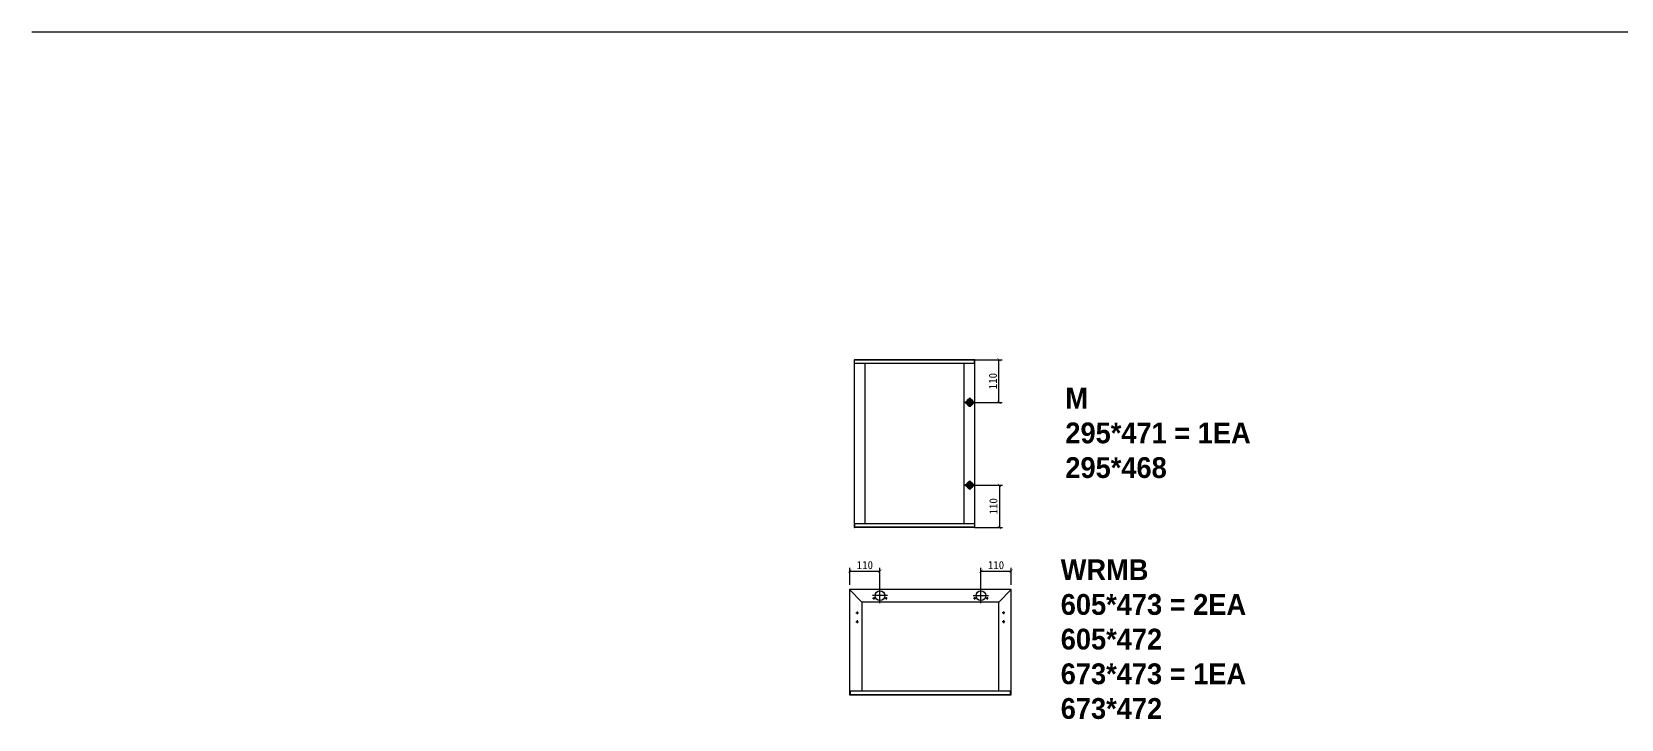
# Model space of a CAD drawing. Header units: millimetres. Extents: x -44117 to 256353, y -2095463 to 65325.
# Drawn here: x 104197 to 109162, y -1119340 to -1117192 of the extents above; entities that cross this region are included whole.
import ezdxf

# ---------------------------------------------------------------- set-up
doc = ezdxf.new("R2010")
doc.units = ezdxf.units.MM
doc.header["$LTSCALE"] = 10
doc.layers.add('Layer1', color=7, linetype='Continuous', lineweight=70)
doc.dimstyles.new('ISO-25', dxfattribs={"dimtxt": 2.5, "dimasz": 2.5, "dimexe": 1, "dimexo": 1, "dimtad": 1, "dimtxsty": 'Standard', "dimblk": 'ARCHTICK', "dimcen": 2.5, "dimadec": 0, "dimazin": 0, "dimtfac": 1, "dimtmove": 0, "dimatfit": 3, "dimfxl": 0, "dimarcsym": 0})

# ---------------------------------------------------------------- blocks, each defined once
blk = doc.blocks.new('_ArchTick')
at = {"color": 0, "linetype": 'ByBlock', "const_width": 0.15}
blk.add_lwpolyline([(-0.5, -0.5), (0.5, 0.5)], dxfattribs=at)
blk = doc.blocks.new('*D7839')
at = {"color": 0, "lineweight": -2}
for p, q in [((107142.0424244259, -1118217.125969576), (107228.2300250517, -1118217.125969576)), ((107218.2300250517, -1118350.114968902), (107218.2300250517, -1118217.125969576)), ((107142.0424244259, -1118350.114968902), (107228.2300250517, -1118350.114968902))]:
    blk.add_line(p, q, dxfattribs=at)
at = {"layer": 'Defpoints', "color": 0}
for p in [(107127.0424244259, -1118217.125969576), (107218.2300250517, -1118217.125969576), (107127.0424244259, -1118350.114968902)]:
    blk.add_point(p, dxfattribs=at)
at = {"color": 0, "lineweight": -2, "xscale": 10, "yscale": 10, "zscale": 10}
for p, rotation in [((107218.2300250517, -1118217.125969576), 90), ((107218.2300250517, -1118350.114968902), 270)]:
    blk.add_blockref('_ArchTick', p, dxfattribs=dict(at, rotation=rotation))
at = {"color": 0, "insert": (107199.4800250517, -1118283.620469239), "char_height": 25, "attachment_point": 5, "rotation": 90}
blk.add_mtext('110', dxfattribs=at)
blk = doc.blocks.new('*D7840')
at = {"color": 0, "lineweight": -2}
for p, q in [((107142.0424244259, -1118608.685472224), (107229.6884979314, -1118608.685472224)), ((107219.6884979314, -1118608.685472224), (107219.6884979314, -1118740.842241762)), ((107142.0424244259, -1118740.842241762), (107229.6884979314, -1118740.842241762))]:
    blk.add_line(p, q, dxfattribs=at)
at = {"layer": 'Defpoints', "color": 0}
for p in [(107127.0424244259, -1118608.685472224), (107127.0424244259, -1118740.842241762), (107219.6884979314, -1118740.842241762)]:
    blk.add_point(p, dxfattribs=at)
at = {"color": 0, "lineweight": -2, "xscale": 10, "yscale": 10, "zscale": 10}
for p, rotation in [((107219.6884979314, -1118608.685472224), 90), ((107219.6884979314, -1118740.842241762), 270)]:
    blk.add_blockref('_ArchTick', p, dxfattribs=dict(at, rotation=rotation))
at = {"color": 0, "insert": (107200.9384979314, -1118674.763856993), "char_height": 25, "attachment_point": 5, "rotation": 90}
blk.add_mtext('110', dxfattribs=at)
blk = doc.blocks.new('*D7841')
at = {"color": 0, "lineweight": -2}
for p, q in [((106752.151219343, -1118920.277557865), (106752.151219343, -1118867.384415439)), ((106846.522891613, -1118938.892150941), (106846.522891613, -1118867.384415439)), ((106752.151219343, -1118877.384415439), (106846.522891613, -1118877.384415439))]:
    blk.add_line(p, q, dxfattribs=at)
at = {"layer": 'Defpoints', "color": 0}
for p in [(106846.522891613, -1118877.384415439), (106752.151219343, -1118935.277557865), (106846.522891613, -1118953.892150941)]:
    blk.add_point(p, dxfattribs=at)
at = {"color": 0, "lineweight": -2, "xscale": 10, "yscale": 10, "zscale": 10, "rotation": 180}
blk.add_blockref('_ArchTick', (106752.151219343, -1118877.384415439), dxfattribs=at)
at = {"color": 0, "lineweight": -2, "xscale": 10, "yscale": 10, "zscale": 10}
blk.add_blockref('_ArchTick', (106846.522891613, -1118877.384415439), dxfattribs=at)
at = {"color": 0, "insert": (106799.337055478, -1118858.634415439), "char_height": 25, "attachment_point": 5}
blk.add_mtext('110', dxfattribs=at)
blk = doc.blocks.new('*D7842')
at = {"color": 0, "lineweight": -2}
for p, q in [((107161.80151876, -1118938.892150941), (107161.80151876, -1118867.384415439)), ((107256.173176681, -1118920.277557865), (107256.173176681, -1118867.384415439)), ((107161.80151876, -1118877.384415439), (107256.173176681, -1118877.384415439))]:
    blk.add_line(p, q, dxfattribs=at)
at = {"layer": 'Defpoints', "color": 0}
for p in [(107256.173176681, -1118877.384415439), (107161.80151876, -1118953.892150941), (107256.173176681, -1118935.277557865)]:
    blk.add_point(p, dxfattribs=at)
at = {"color": 0, "lineweight": -2, "xscale": 10, "yscale": 10, "zscale": 10, "rotation": 180}
blk.add_blockref('_ArchTick', (107161.80151876, -1118877.384415439), dxfattribs=at)
at = {"color": 0, "lineweight": -2, "xscale": 10, "yscale": 10, "zscale": 10}
blk.add_blockref('_ArchTick', (107256.173176681, -1118877.384415439), dxfattribs=at)
at = {"color": 0, "insert": (107208.9873477205, -1118858.634415439), "char_height": 25, "attachment_point": 5}
blk.add_mtext('110', dxfattribs=at)

msp = doc.modelspace()

# ---------------------------------------------------------------- linework, layer by layer
at = {"color": 1}
msp.add_line((104196.7372060149, -1117192.162891767), (196465.8840699345, -1117192.162891767), dxfattribs=at)
for p, q in [((106766.2575113795, -1118217.502202522), (106766.2575113795, -1118740.465996347)), ((107143.3147073196, -1118218.179421823), (106766.2575113795, -1118218.179421823)), ((107143.3147073196, -1118228.412957932), (106766.2575113795, -1118228.412957932)), ((107142.9384743744, -1118217.125969576), (106766.6337443247, -1118217.125969576)), ((106799.7422435021, -1118227.660492041), (106799.7422435021, -1118729.555253406)), ((107109.4537422517, -1118729.555253406), (107109.4537422517, -1118228.412957932)), ((107141.4335425935, -1118228.412957932), (107141.4335425935, -1118217.125969576)), ((107143.3147073196, -1118740.465996347), (107143.3147073196, -1118217.502202522)), ((107143.3147073196, -1118729.555253406), (106766.2575113795, -1118729.555253406)), ((107143.3147073196, -1118739.788789516), (106766.2575113795, -1118739.788789516)), ((107142.9384743744, -1118740.842241762), (106766.6337443247, -1118740.842241762)), ((106768.1386761055, -1118740.842241762), (106768.1386761055, -1118729.555253406)), ((107141.4335425935, -1118729.555253406), (107141.4335425935, -1118740.842241762)), ((106751.7183218297, -1118935.277557865), (106751.7183218297, -1119263.413873021)), ((106790.2462005221, -1118973.805436558), (106751.8451145757, -1118934.971453098)), ((107256.173176681, -1118934.844660351), (106752.151219343, -1118934.844660351)), ((106790.2462005221, -1118973.805436558), (106790.2462005221, -1119251.725640159)), ((107218.0781955019, -1118973.805436558), (106790.2462005221, -1118973.805436558)), ((106870.135415063, -1118953.892150941), (106822.9103681631, -1118953.892150941)), ((106830.5056784158, -1118962.550101209), (106823.5793182014, -1118962.550101209)), ((106827.0424983086, -1118959.086921102), (106827.0424983086, -1118966.013281316)), ((106846.5228844385, -1118977.504674391), (106846.5228844385, -1118930.279627491)), ((106869.4664546217, -1118962.550101209), (106862.5400944073, -1118962.550101209)), ((106866.0032745145, -1118959.086921102), (106866.0032745145, -1118966.013281316)), ((107138.1889953101, -1118953.892150941), (107185.41404221, -1118953.892150941)), ((107145.7843199118, -1118962.550101209), (107138.8579596974, -1118962.550101209)), ((107142.3211398046, -1118959.086921102), (107142.3211398046, -1118966.013281316)), ((107161.8015259345, -1118977.504674391), (107161.8015259345, -1118930.279627491)), ((107184.7450961177, -1118962.550101209), (107177.8187359033, -1118962.550101209)), ((107181.2819160105, -1118959.086921102), (107181.2819160105, -1118966.013281316)), ((107218.0781955019, -1118973.805436558), (107256.4792814483, -1118934.971453098)), ((107218.0781955019, -1119250.859845133), (107218.0781955019, -1118973.805436558)), ((107256.6060741944, -1119263.413873021), (107256.6060741944, -1118935.277557865)), ((106771.1987171071, -1119007.571443917), (106779.8566673751, -1119007.571443917)), ((106775.5276922411, -1119003.242467469), (106775.5276922411, -1119011.900417737)), ((107237.125693266, -1119007.571443917), (107228.467742998, -1119007.571443917)), ((107232.796718132, -1119003.242467469), (107232.796718132, -1119011.900417737)), ((106771.1987171071, -1119035.27688346), (106779.8566673751, -1119035.27688346)), ((106775.5276922411, -1119030.947907011), (106775.5276922411, -1119039.605857278)), ((107237.125693266, -1119035.27688346), (107228.467742998, -1119035.27688346)), ((107232.796718132, -1119030.947907011), (107232.796718132, -1119039.605857278)), ((106751.7183218297, -1119250.859845133), (107256.6060741944, -1119250.859845133)), ((106751.7183218297, -1119262.634657497), (107256.173176681, -1119262.634657497)), ((106752.151219343, -1119263.846770534), (107256.173176681, -1119263.846770534)), ((106753.8828093966, -1119250.859845133), (106753.8828093966, -1119263.846770534)), ((107254.4415866274, -1119263.846770534), (107254.4415866274, -1119250.859845133))]:
    msp.add_line(p, q)
for centre, radius in [((106827.0424983086, -1118962.550101209), 1.385272042876751), ((106846.5228844385, -1118953.892150941), 15.15141296896446), ((106866.0032745145, -1118962.550101209), 1.385272042876751), ((107142.3211398046, -1118962.550101209), 1.385272042876751), ((107161.8015259345, -1118953.892150941), 15.15141296896446), ((107181.2819160105, -1118962.550101209), 1.385272042876751), ((106775.5276922411, -1119007.571442602), 1.298692540196954), ((107232.796718132, -1119007.571442602), 1.298692540196954), ((106775.5276922411, -1119035.276882145), 1.298692540196954), ((107232.796718132, -1119035.276882145), 1.298692540196954)]:
    msp.add_circle(centre, radius)
for centre, radius, start, end in [((107142.9384743744, -1118217.502202522), 0.3762329451979292, 0, 90), ((106766.6337443247, -1118740.466008817), 0.3762329451979295, 180, 270), ((107142.9384743744, -1118740.466008817), 0.3762329451979292, 270, 0), ((106752.151219343, -1118935.277557865), 0.4328975133989847, 90, 180), ((107256.173176681, -1118935.277557865), 0.4328975133989845, 0, 90), ((106752.151219343, -1119263.413873021), 0.4328975133989847, 180, 270), ((107256.173176681, -1119263.413873021), 0.4328975133989845, 270, 0)]:
    msp.add_arc(centre, radius, start, end)
at = {"layer": 'Layer1'}
for p, q in [((107127.0424244259, -1118336.248476707), (107127.0424244259, -1118363.981461098)), ((107127.0424244259, -1118622.55196442), (107127.0424244259, -1118594.818980028))]:
    msp.add_line(p, q, dxfattribs=at)
for points in [[(107140.9089166218, -1118350.114968902), (107113.17593223, -1118350.114968902)], [(107140.9089166218, -1118608.685472224), (107113.17593223, -1118608.685472224)]]:
    msp.add_lwpolyline(points, close=True, dxfattribs=at)
for centre in [(107127.0424244259, -1118350.114968902), (107127.0424244259, -1118608.685472224)]:
    msp.add_circle(centre, 9.244328130579406, dxfattribs=at)

# ---------------------------------------------------------------- texts
at = {"char_height": 65, "attachment_point": 1}
for s, width, gutter_width, heights, insert in [('{\\f굴림|b1|i0|c129|p50;M\\P295*471 = 1EA\\P\\C1;295*468', 24729.76360464521, 318.0466706449355, [3896.04217938072], (107425.6477576581, -1118304.592965347)), ('{\\f굴림|b1|i0|c129|p50;WRMB\\P605*473 = 2EA\\P\\C1;605*472\\P\\C256;673*473 = 1EA\\P\\C1;673*472}', 29239.48673065499, 376.0457056817471, [-500.9126984126984], (107411.2607030277, -1118840.537380605))]:
    msp.add_mtext_dynamic_manual_height_columns(s, width=width, gutter_width=gutter_width, heights=heights, dxfattribs=dict(at, insert=insert))

# ---------------------------------------------------------------- dimensions: what is measured, and where the dimension line sits
dim = msp.add_linear_dim(base=(107218.2300250517, -1118217.125969576), p1=(107127.0424244259, -1118350.114968902), p2=(107127.0424244259, -1118217.125969576), angle=90, text='110', dimstyle='ISO-25', override={"dimscale": 10, "dimasz": 1, "dimexo": 1.5, "dimtxsty": 'Standard'})
dim.commit()
dim.dimension.update_dxf_attribs({"geometry": '*D7839', "text_midpoint": (107199.4800250517, -1118283.620469239), "insert": (1.455191522836685e-11, 0)})
dim = msp.add_linear_dim(base=(107219.6884979314, -1118740.842241762), p1=(107127.0424244259, -1118608.685472224), p2=(107127.0424244259, -1118740.842241762), angle=90, text='110', dimstyle='ISO-25', override={"dimscale": 10, "dimasz": 1, "dimexo": 1.5, "dimtxsty": 'Standard'})
dim.commit()
dim.dimension.update_dxf_attribs({"geometry": '*D7840', "text_midpoint": (107200.9384979314, -1118674.763856993)})
dim = msp.add_linear_dim(base=(106846.522891613, -1118877.384415439), p1=(106752.151219343, -1118935.277557865), p2=(106846.522891613, -1118953.892150941), text='110', dimstyle='ISO-25', override={"dimscale": 10, "dimasz": 1, "dimexo": 1.5, "dimtxsty": 'Standard'})
dim.commit()
dim.dimension.update_dxf_attribs({"geometry": '*D7841', "text_midpoint": (106799.337055478, -1118858.634415439)})
dim = msp.add_linear_dim(base=(107256.1731766811, -1118877.384415439), p1=(107161.80151876, -1118953.892150941), p2=(107256.1731766811, -1118935.277557865), text='110', dimstyle='ISO-25', override={"dimscale": 10, "dimasz": 1, "dimexo": 1.5, "dimtxsty": 'Standard'})
dim.commit()
dim.dimension.update_dxf_attribs({"geometry": '*D7842', "text_midpoint": (107208.9873477205, -1118858.634415439), "insert": (1.455191522836685e-11, 0)})

doc.saveas('drawing.dxf')
